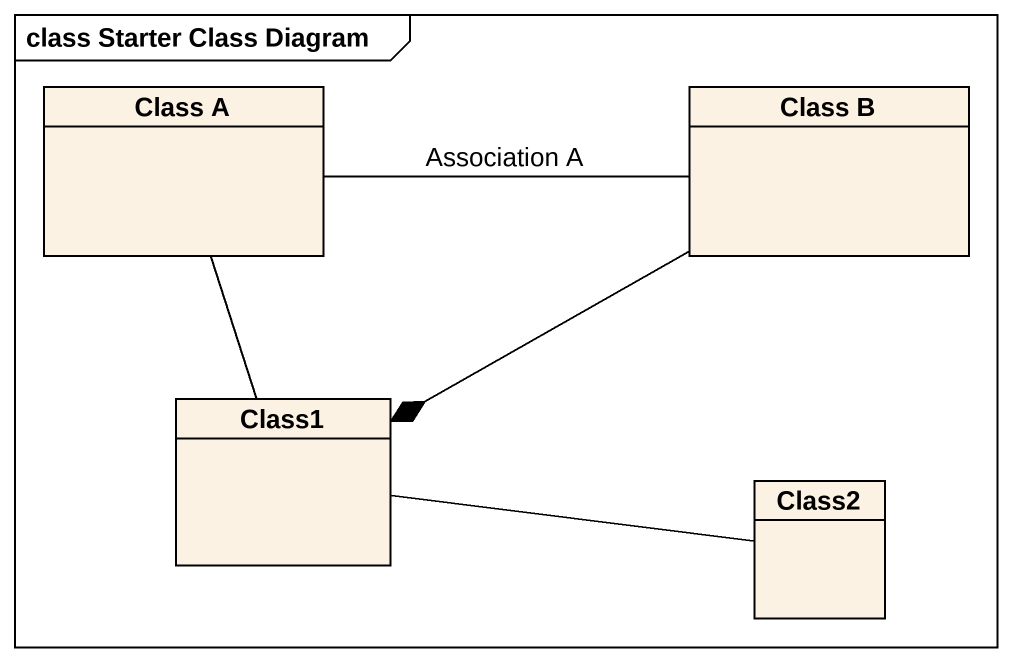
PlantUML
@startuml
mainframe class Starter Class Diagram
hide circle
hide empty members
class "Class A" as Class_A
class "Class B" as Class_B
class Class1
class Class2
Class_A -right- Class_B : Association A
Class_A -- Class1
Class_B -left-* Class1
Class2 -left- Class1
@enduml
